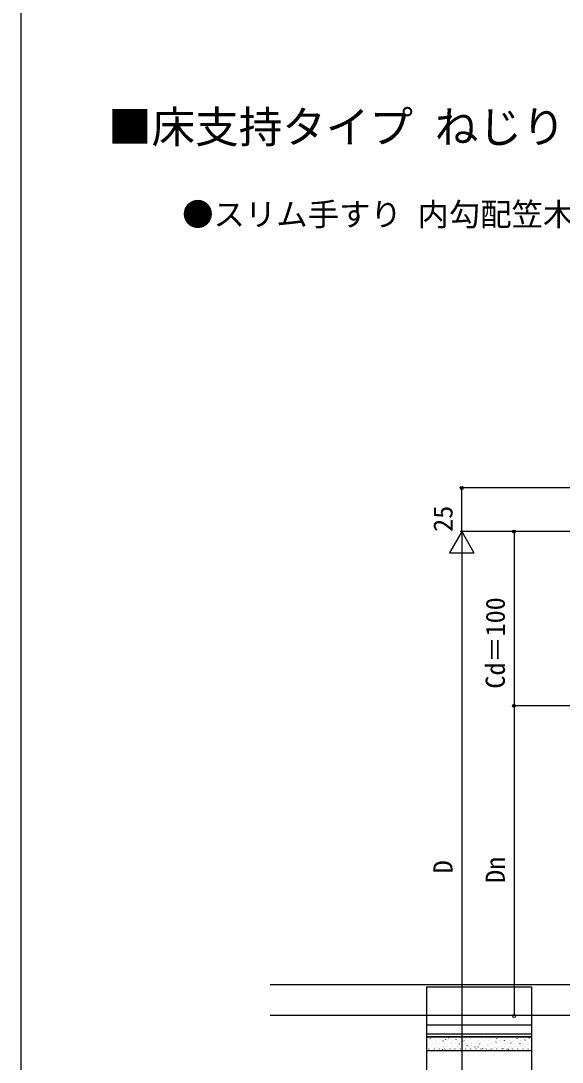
# Model space of a CAD drawing. Units: millimetres, scale not verified. Extents: x -875 to 875, y -1300 to 1293.
# Drawn here: x -875 to -564, y -847 to -249 of the extents above; entities that cross this region are included whole.
import ezdxf
from ezdxf.enums import TextEntityAlignment as Align

# ---------------------------------------------------------------- set-up
doc = ezdxf.new("R2010")
doc.units = ezdxf.units.MM
doc.header["$LTSCALE"] = 8
for name, color, linetype in [('0-2_USER1', 3, 'Continuous'), ('0-4_YKK_12', 2, 'Continuous'), ('0-5_YKK_13', 4, 'Continuous'), ('0-6_YKK_D', 6, 'Continuous'), ('0-7_YKK_ZWAK', 7, 'Continuous'), ('0-8_YSS_K', 3, 'Continuous')]:
    doc.layers.add(name, color=color, linetype=linetype)
doc.styles.add('ＭＳ ゴシック', font='')
doc.styles.get('ＭＳ ゴシック').set_extended_font_data('MS Gothic')

msp = doc.modelspace()

# ---------------------------------------------------------------- linework, layer by layer
at = {"layer": '0-4_YKK_12'}
msp.add_line((-732, -802.127), (-532, -802.127), dxfattribs=at)
at = {"layer": '0-5_YKK_13'}
for p, q in [((-642, -825.227), (-582, -825.227)), ((-642, -830.424), (-582, -830.424)), ((-642, -831.951), (-582, -831.951)), ((-642, -840.112), (-642, -831.951)), ((-642, -832.138), (-582, -832.138)), ((-641.425, -832.744), (-641.48, -832.661)), ((-640.701, -833.036), (-640.701, -832.986)), ((-640.701, -836.076), (-640.701, -836.026)), ((-639.917, -833.145), (-639.921, -833.136)), ((-639.326, -834.461), (-639.326, -834.411)), ((-638.929, -835.935), (-638.933, -835.926)), ((-637.711, -833.036), (-637.711, -832.986)), ((-637.711, -836.076), (-637.711, -836.026)), ((-637.288, -832.546), (-637.292, -832.537)), ((-636.921, -833.628), (-636.977, -833.545)), ((-636.336, -834.461), (-636.336, -834.411)), ((-636.317, -835.289), (-636.32, -835.28)), ((-634.721, -833.036), (-634.721, -832.986)), ((-634.721, -836.076), (-634.721, -836.026)), ((-633.688, -834.69), (-633.691, -834.681)), ((-633.346, -834.461), (-633.346, -834.411)), ((-632.418, -834.513), (-632.473, -834.429)), ((-631.731, -833.036), (-631.731, -832.986)), ((-631.731, -836.076), (-631.731, -836.026)), ((-631.193, -833.714), (-631.196, -833.705)), ((-630.356, -834.461), (-630.356, -834.411)), ((-629.695, -832.708), (-629.75, -832.625)), ((-628.741, -833.036), (-628.741, -832.986)), ((-628.741, -836.076), (-628.741, -836.026)), ((-628.581, -833.068), (-628.584, -833.059)), ((-627.915, -835.397), (-627.97, -835.314)), ((-627.593, -835.859), (-627.596, -835.849)), ((-627.366, -834.461), (-627.366, -834.411)), ((-625.952, -832.469), (-625.955, -832.46)), ((-625.751, -833.036), (-625.751, -832.986)), ((-625.751, -836.076), (-625.751, -836.026)), ((-625.192, -833.592), (-625.247, -833.509)), ((-624.98, -835.213), (-624.984, -835.203)), ((-624.376, -834.461), (-624.376, -834.411)), ((-623.412, -836.282), (-623.467, -836.198)), ((-622.761, -833.036), (-622.761, -832.986)), ((-622.761, -836.076), (-622.761, -836.026)), ((-622.351, -834.614), (-622.355, -834.604)), ((-621.386, -834.461), (-621.386, -834.411)), ((-620.689, -834.477), (-620.744, -834.393)), ((-619.856, -833.638), (-619.859, -833.628)), ((-619.771, -833.036), (-619.771, -832.986)), ((-619.771, -836.076), (-619.771, -836.026)), ((-618.396, -834.461), (-618.396, -834.411)), ((-617.244, -832.992), (-617.247, -832.982)), ((-616.781, -833.036), (-616.781, -832.986)), ((-616.781, -836.076), (-616.781, -836.026)), ((-616.256, -835.782), (-616.259, -835.772)), ((-616.185, -835.361), (-616.241, -835.278)), ((-615.406, -834.461), (-615.406, -834.411)), ((-614.615, -832.393), (-614.618, -832.383)), ((-613.791, -833.036), (-613.791, -832.986)), ((-613.791, -836.076), (-613.791, -836.026)), ((-613.644, -835.136), (-613.647, -835.126)), ((-612.416, -834.461), (-612.416, -834.411)), ((-611.682, -836.246), (-611.737, -836.162)), ((-611.015, -834.537), (-611.018, -834.528)), ((-610.801, -833.036), (-610.801, -832.986)), ((-610.801, -836.076), (-610.801, -836.026)), ((-609.426, -834.461), (-609.426, -834.411)), ((-608.519, -833.561), (-608.523, -833.552)), ((-607.811, -833.036), (-607.811, -832.986)), ((-607.811, -836.076), (-607.811, -836.026)), ((-606.44, -832.328), (-606.495, -832.244)), ((-606.436, -834.461), (-606.436, -834.411)), ((-605.907, -832.915), (-605.911, -832.906)), ((-604.919, -835.705), (-604.923, -835.696)), ((-604.821, -833.036), (-604.821, -832.986)), ((-604.821, -836.076), (-604.821, -836.026)), ((-603.446, -834.461), (-603.446, -834.411)), ((-603.278, -832.316), (-603.282, -832.307)), ((-602.307, -835.059), (-602.31, -835.05)), ((-601.937, -833.212), (-601.992, -833.129)), ((-601.831, -833.036), (-601.831, -832.986)), ((-601.831, -836.076), (-601.831, -836.026)), ((-600.456, -834.461), (-600.456, -834.411)), ((-599.678, -834.46), (-599.681, -834.451)), ((-598.841, -833.036), (-598.841, -832.986)), ((-598.841, -836.076), (-598.841, -836.026)), ((-597.434, -834.096), (-597.489, -834.013)), ((-597.466, -834.461), (-597.466, -834.411)), ((-597.183, -833.484), (-597.186, -833.475)), ((-596.078, -836.605), (-596.081, -836.595)), ((-595.851, -833.036), (-595.851, -832.986)), ((-595.851, -836.076), (-595.851, -836.026)), ((-594.71, -832.292), (-594.766, -832.208)), ((-594.571, -832.838), (-594.574, -832.829)), ((-594.476, -834.461), (-594.476, -834.411)), ((-593.583, -835.629), (-593.586, -835.619)), ((-592.93, -834.981), (-592.986, -834.897)), ((-592.861, -833.036), (-592.861, -832.986)), ((-592.861, -836.076), (-592.861, -836.026)), ((-591.942, -832.24), (-591.945, -832.23)), ((-591.486, -834.461), (-591.486, -834.411)), ((-590.97, -834.983), (-590.974, -834.973)), ((-590.207, -833.176), (-590.262, -833.093)), ((-589.871, -833.036), (-589.871, -832.986)), ((-589.871, -836.076), (-589.871, -836.026)), ((-588.496, -834.461), (-588.496, -834.411)), ((-588.427, -835.865), (-588.482, -835.782)), ((-588.341, -834.384), (-588.345, -834.374)), ((-586.881, -833.036), (-586.881, -832.986)), ((-586.881, -836.076), (-586.881, -836.026)), ((-585.846, -833.408), (-585.849, -833.398)), ((-585.704, -834.06), (-585.759, -833.977)), ((-585.506, -834.461), (-585.506, -834.411)), ((-584.741, -836.528), (-584.745, -836.518)), ((-583.891, -833.036), (-583.891, -832.986)), ((-583.891, -836.076), (-583.891, -836.026)), ((-583.234, -832.762), (-583.237, -832.752)), ((-582.516, -834.461), (-582.516, -834.411)), ((-582.246, -835.552), (-582.249, -835.543)), ((-641.425, -836.911), (-641.428, -836.902)), ((-640.701, -839.116), (-640.701, -839.066)), ((-640.453, -839.654), (-640.457, -839.645)), ((-639.326, -837.501), (-639.326, -837.451)), ((-637.824, -839.055), (-637.828, -839.046)), ((-637.66, -838.431), (-637.716, -838.348)), ((-637.711, -839.116), (-637.711, -839.066)), ((-636.336, -837.501), (-636.336, -837.451)), ((-635.329, -838.079), (-635.332, -838.07)), ((-634.721, -839.116), (-634.721, -839.066)), ((-633.346, -837.501), (-633.346, -837.451)), ((-633.157, -839.316), (-633.212, -839.232)), ((-632.717, -837.433), (-632.72, -837.424)), ((-631.731, -839.116), (-631.731, -839.066)), ((-630.356, -837.501), (-630.356, -837.451)), ((-630.088, -836.835), (-630.091, -836.825)), ((-629.117, -839.578), (-629.12, -839.568)), ((-628.741, -839.116), (-628.741, -839.066)), ((-627.366, -837.501), (-627.366, -837.451)), ((-626.488, -838.979), (-626.491, -838.969)), ((-625.751, -839.116), (-625.751, -839.066)), ((-624.376, -837.501), (-624.376, -837.451)), ((-623.992, -838.003), (-623.996, -837.993)), ((-622.761, -839.116), (-622.761, -839.066)), ((-621.386, -837.501), (-621.386, -837.451)), ((-621.38, -837.357), (-621.383, -837.347)), ((-619.771, -839.116), (-619.771, -839.066)), ((-618.909, -837.166), (-618.964, -837.083)), ((-618.751, -836.758), (-618.755, -836.748)), ((-618.396, -837.501), (-618.396, -837.451)), ((-617.78, -839.501), (-617.783, -839.492)), ((-616.781, -839.116), (-616.781, -839.066)), ((-615.406, -837.501), (-615.406, -837.451)), ((-615.151, -838.902), (-615.154, -838.893)), ((-614.405, -838.051), (-614.461, -837.967)), ((-613.791, -839.116), (-613.791, -839.066)), ((-612.656, -837.926), (-612.659, -837.917)), ((-612.416, -837.501), (-612.416, -837.451)), ((-610.801, -839.116), (-610.801, -839.066)), ((-610.043, -837.28), (-610.047, -837.271)), ((-609.902, -838.935), (-609.957, -838.852)), ((-609.426, -837.501), (-609.426, -837.451)), ((-609.055, -840.07), (-609.059, -840.061)), ((-607.811, -839.116), (-607.811, -839.066)), ((-607.415, -836.681), (-607.418, -836.672)), ((-607.179, -837.13), (-607.234, -837.047)), ((-606.443, -839.424), (-606.447, -839.415)), ((-606.436, -837.501), (-606.436, -837.451)), ((-605.399, -839.819), (-605.454, -839.736)), ((-604.821, -839.116), (-604.821, -839.066)), ((-603.814, -838.825), (-603.818, -838.816)), ((-603.446, -837.501), (-603.446, -837.451)), ((-602.676, -838.015), (-602.731, -837.931)), ((-601.831, -839.116), (-601.831, -839.066)), ((-601.319, -837.849), (-601.322, -837.84)), ((-600.456, -837.501), (-600.456, -837.451)), ((-598.841, -839.116), (-598.841, -839.066)), ((-598.707, -837.203), (-598.71, -837.194)), ((-598.173, -838.899), (-598.228, -838.816)), ((-597.719, -839.994), (-597.722, -839.984)), ((-597.466, -837.501), (-597.466, -837.451)), ((-595.851, -839.116), (-595.851, -839.066)), ((-595.107, -839.348), (-595.11, -839.338)), ((-594.476, -837.501), (-594.476, -837.451)), ((-593.669, -839.783), (-593.725, -839.7)), ((-592.861, -839.116), (-592.861, -839.066)), ((-592.478, -838.749), (-592.481, -838.739)), ((-591.486, -837.501), (-591.486, -837.451)), ((-589.982, -837.773), (-589.986, -837.763)), ((-589.871, -839.116), (-589.871, -839.066)), ((-588.496, -837.501), (-588.496, -837.451)), ((-587.37, -837.127), (-587.373, -837.117)), ((-586.881, -839.116), (-586.881, -839.066)), ((-586.382, -839.917), (-586.385, -839.908)), ((-585.506, -837.501), (-585.506, -837.451)), ((-583.924, -836.75), (-583.979, -836.666)), ((-583.891, -839.116), (-583.891, -839.066)), ((-583.77, -839.271), (-583.773, -839.262)), ((-582.516, -837.501), (-582.516, -837.451))]:
    msp.add_line(p, q, dxfattribs=at)
msp.add_lwpolyline([(-582, -803.427), (-582, -1000.827), (-642, -1000.827), (-642, -803.427)], close=True, dxfattribs=at)
msp.add_lwpolyline([(-582, -831.951), (-582, -840.112), (-642, -840.112)], dxfattribs=at)
at = {"layer": '0-6_YKK_D'}
for p, q in [((-347.7, -517.127), (-623, -517.127)), ((-622, -542.127), (-622, -517.127)), ((-622, -542.127), (-629, -554.251)), ((-449.46, -542.127), (-623, -542.127)), ((-449.46, -542.127), (-623, -542.127)), ((-622, -542.127), (-615, -554.251)), ((-622, -542.127), (-622, -566.376)), ((-449.46, -542.127), (-593, -542.127)), ((-592, -542.127), (-592, -642.127)), ((-629, -554.251), (-615, -554.251)), ((-622, -556.127), (-622, -906.127)), ((-485.5, -642.127), (-593, -642.127)), ((-485.5, -642.127), (-593, -642.127)), ((-592, -642.127), (-592, -820.127))]:
    msp.add_line(p, q, dxfattribs=at)
for centre in [(-622, -517.127), (-592, -542.127), (-592, -642.127), (-592, -642.127), (-592, -820.127)]:
    msp.add_circle(centre, 0.875, dxfattribs=at)
at = {"layer": '0-7_YKK_ZWAK'}
msp.add_line((-875, 1250.4), (-875, -1299.6), dxfattribs=at)
at = {"layer": '0-8_YSS_K'}
msp.add_line((-732, -819.627), (-514.5, -819.627), dxfattribs=at)

# ---------------------------------------------------------------- texts
at = {"layer": '0-2_USER1', "style": 'ＭＳ ゴシック'}
for s, height, p in [('■床支持タイプ ねじり・バスケットツイスト・唐草', 18.33, (-825, -324.6)), ('●スリム手すり 内勾配笠木 クランク', 13.2, (-782.455, -370.668))]:
    msp.add_text(s, height=height, dxfattribs=at).set_placement(p, align=Align.BOTTOM_LEFT)
at = {"layer": '0-6_YKK_D', "style": 'ＭＳ ゴシック'}
for s, p in [('25', (-624, -542.286)), ('Cd＝100', (-594, -632.269)), ('D', (-624, -738.243)), ('Dn', (-594, -743.741))]:
    msp.add_text(s, height=11, rotation=90, dxfattribs=at).set_placement(p, align=Align.BOTTOM_LEFT)

doc.saveas('drawing.dxf')
